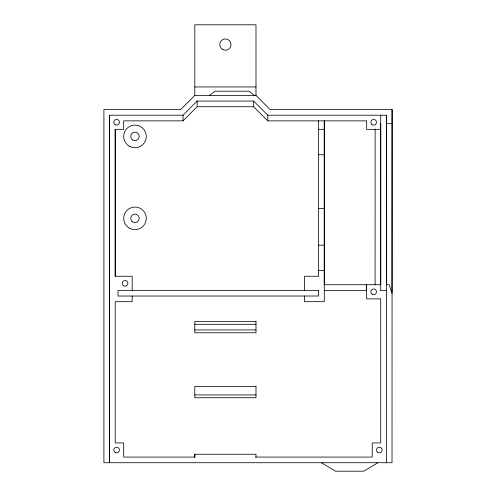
<?xml version="1.0" encoding="UTF-8"?>
<svg xmlns="http://www.w3.org/2000/svg" width="496" height="496" viewBox="0 0 496 496"><rect width="100%" height="100%" fill="white"/><g stroke="black" fill="none" stroke-linecap="round" stroke-linejoin="round"><path stroke-width="0.74" d="M109.56 115.208L109.56 462.725L109.56 115.208L183.018 115.208L197.141 101.085L253.648 101.085L267.778 115.208L386.403 115.208L386.372 284.729L389.199 284.729L392.02 293.204L392.094 109.56L270.115 109.56L255.992 95.43L194.804 95.43L180.674 109.56L103.906 109.56L103.906 462.725L392.02 462.725L392.094 109.56M132.159 290.377L132.159 276.253L115.208 276.253L115.208 129.338L123.684 129.338L123.684 120.863L183.018 120.863L197.141 106.733L197.141 101.085M194.804 454.249L194.804 457.076L194.804 454.249L255.992 454.249L255.992 457.076M324.285 120.627L324.285 284.729L380.717 284.729L380.717 123.684M375.075 284.729L375.137 129.109M380.717 290.383L380.717 115.208M386.372 462.725L386.403 115.208M209.374 95.43L215.022 91.196L248.93 91.196L254.578 95.43M377.89 462.725L363.766 471.2L335.513 471.2L321.389 462.725M194.804 86.955L255.992 86.955M197.141 106.733L253.648 106.733L267.778 120.863L366.662 120.863L366.662 129.338L380.717 129.338M392.094 123.684L386.403 123.684M318.63 129.338L324.285 129.338M318.63 154.764L324.285 154.764M318.63 208.444L324.285 208.444M318.63 245.173L324.285 245.173M318.63 270.605L324.285 270.605M324.285 290.377L366.587 290.377L366.587 284.729L366.594 298.859L380.717 298.859L380.717 442.947L372.242 442.947L372.242 457.076L255.322 457.076M380.717 290.377L386.372 290.383M194.804 324.285L255.992 324.285M194.804 329.933L255.992 329.933M194.804 394.915L255.992 394.915M194.922 457.076L123.684 457.076L123.684 442.947L115.208 442.947L115.208 301.68L132.159 301.68L132.159 296.031M324.285 120.416L324.285 301.68L304.507 301.68L304.507 296.013M318.63 120.416L318.63 276.253L304.507 276.253L304.507 290.377M267.778 115.208L267.778 120.863M255.992 95.43L255.992 24.8L194.804 24.8L194.804 95.43M253.648 101.085L253.648 106.733M183.018 115.208L183.018 120.863M115.208 129.338L115.208 276.253M318.63 290.377L118.036 290.358L118.036 296.031L318.63 296.013L318.63 290.358M255.992 321.458L194.804 321.458L194.804 332.76L255.992 332.76L255.992 321.458M255.992 386.44L194.804 386.44L194.804 397.742L255.992 397.742L255.992 386.44M222.574 49.47A5.648 5.648 0 0 0 231.049 44.578A5.648 5.648 0 0 0 222.574 39.686A5.648 5.648 0 0 0 222.574 49.47M371.696 124.273A2.827 2.827 0 0 0 376.421 122.996A2.827 2.827 0 0 0 372.955 119.548A2.827 2.827 0 0 0 371.696 124.273M123.684 285.764A2.827 2.827 0 0 0 127.925 283.315A2.827 2.827 0 0 0 123.684 280.872A2.827 2.827 0 0 0 123.684 285.764M115.208 452.457A2.827 2.827 0 0 0 119.449 450.008A2.827 2.827 0 0 0 115.208 447.566A2.827 2.827 0 0 0 115.208 452.457M377.307 452.005A2.827 2.827 0 0 0 382.038 450.74A2.827 2.827 0 0 0 378.572 447.28A2.827 2.827 0 0 0 377.307 452.005M372.242 294.24A2.827 2.827 0 0 0 376.483 291.797A2.827 2.827 0 0 0 372.242 289.348A2.827 2.827 0 0 0 372.242 294.24M115.208 124.719A2.827 2.827 0 0 0 119.449 122.276A2.827 2.827 0 0 0 115.208 119.827A2.827 2.827 0 0 0 115.208 124.719M129.338 146.19A11.303 11.303 0 0 0 146.289 136.4A11.303 11.303 0 0 0 129.338 126.61A11.303 11.303 0 0 0 129.338 146.19M132.866 140.07A4.241 4.241 0 0 0 139.227 136.4A4.241 4.241 0 0 0 132.866 132.73A4.241 4.241 0 0 0 132.866 140.07M129.338 228.123A11.303 11.303 0 0 0 146.289 218.333A11.303 11.303 0 0 0 129.338 208.549A11.303 11.303 0 0 0 129.338 228.123M131.992 221.334A4.241 4.241 0 0 0 139.078 219.43A4.241 4.241 0 0 0 133.889 214.241A4.241 4.241 0 0 0 131.992 221.334"/></g></svg>
